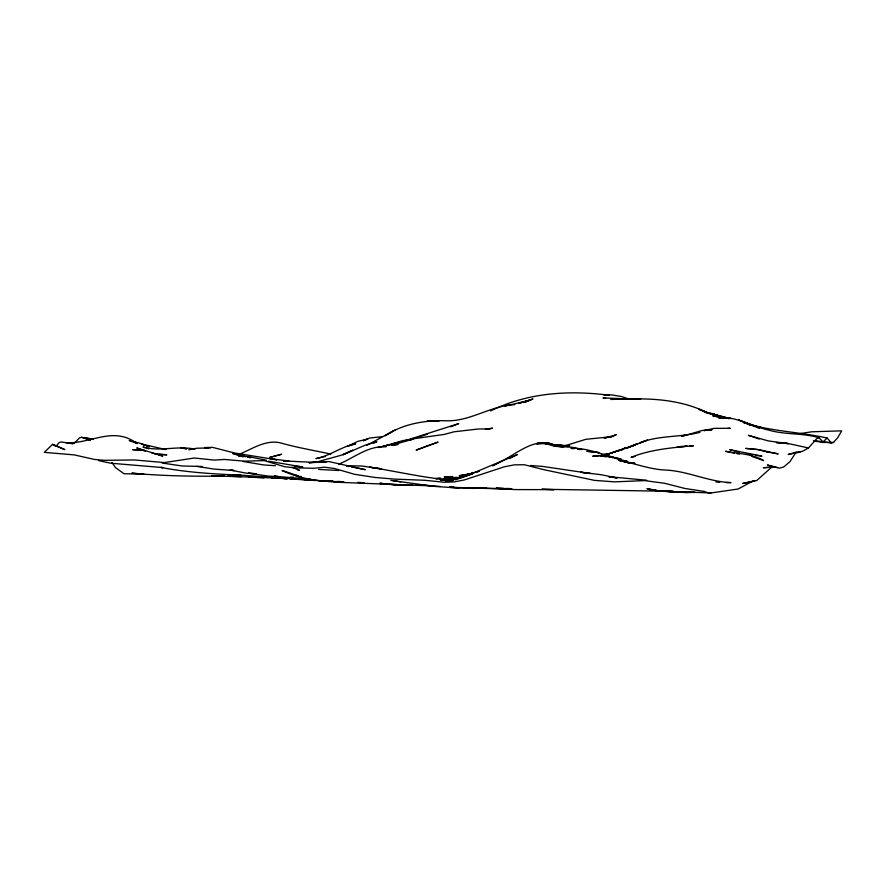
<?xml version="1.0" encoding="UTF-8"?>
<svg xmlns="http://www.w3.org/2000/svg" width="886" height="886" viewBox="0 0 886 886"><rect width="100%" height="100%" fill="white"/><g stroke="black" fill="none" stroke-linecap="round" stroke-linejoin="round"><path stroke-width="1.33" d="M456.766 478.695C461.085 474.641 442.07 481.142 440.342 479.293M449.723 478.927L451.229 478.739L450.254 479.348A10.854 1.562 89.8 0 0 450.132 479.581L446.943 480.589L448.106 480.278A22.006 3.212 89.4 0 1 448.15 480.29L448.272 480.655M447.53 480.146L447.419 480.378A18.794 18.595 81.7 0 1 447.962 480.267L448.205 480.334A18.562 2.713 89.4 0 1 448.493 480.522L450.985 479.957M446.134 480.035L446.267 479.758A5.194 0.753 89.4 0 1 446.389 479.57L446.644 479.337M446.112 480.09L447.175 480.157A4.042 3.998 81 0 1 446.566 480.046L447.175 480.157M451.495 481.486L454.108 479.082M446.035 480.212C444.573 481.397 449.656 479.691 447.275 480.533A15.25 15.084 77.5 0 0 446.788 480.655L450.298 480.301M450.033 479.691L449.545 480.622L452.469 478.374M447.065 480.378L445.769 480.644M449.723 478.916C443.93 479.171 448.726 480.134 451.229 478.761M456.511 477.576L455.182 478.805M455.459 478.34L452.336 478.495M455.415 478.429L451.816 479.038L454.529 477.953M445.171 479.758L445.78 479.293L442.014 479.636M447.829 480.301L446.932 480.611L448.449 480.577M448.338 479.603L451.151 478.828M451.195 479.415L450.199 479.791A8.373 1.218 89.4 0 0 450.077 479.824L450.387 479.736A18.207 18.019 77.6 0 1 450.919 479.603L454.972 479.049L451.45 479.182M799.25 433.719L811.72 431.792L841.7 430.84L837.624 437.839L833.505 442.413L831.422 443.078L827.181 438.027L823.061 441.892L818.819 437.673L816.748 438.614L808.519 447.973L802.306 451.395L796.049 452.237L789.913 461.717L783.722 466.955L779.558 468.162L767.431 465.028L777.465 467.686M452.979 479.082L454.961 477.975M448.438 479.459L446.721 479.392M452.137 478.75L452.115 478.805A14.021 2.06 88.7 0 1 452.048 478.916L451.971 478.938M453.853 478.141C451.417 478.794 457.132 477.454 455.659 477.82M449.28 479.215L451.074 478.916M450.442 479.204A5.549 0.808 89.4 0 1 450.52 479.171L451.052 478.938L449.955 479.204M451.328 479.791L452.447 479.116L451.528 479.725M74.114 443.554L79.607 437.762L81.689 437.307L90.184 439.999L81.689 437.307M449.069 480.046L449.844 480.112L447.696 480.157M452.392 478.462L453.178 478.219M452.381 479.182L454.086 479.68A10.521 2.149 89.4 0 0 453.986 479.769M445.536 480.611L447.397 478.817M443.199 479.547L445.204 479.304M449.7 480.766L452.691 478.174M448.394 479.104L450.343 479.104M454.883 479.215L454.252 479.359A16.535 16.369 86.5 0 1 453.732 479.415L451.849 479.614M454.607 479.215L454.009 479.038M454.795 479.204L452.203 479.215M441.671 479.658L440.12 479.559A9.491 8.672 -88.3 0 0 440.608 479.525L441.405 479.47M52.54 444.362L64.7 449.556L52.54 444.362L44.3 452.358L74.324 454.895L94.392 459.446L104.393 460.321L134.384 459.956L164.419 462.581L194.344 458.007L214.368 460.111L224.357 459.446L244.381 461.152L264.36 460.609L284.45 466.667L294.462 467.886L314.464 468.262L324.442 467.188L334.454 468.484L354.533 474.298L374.579 477.41L394.591 479.116L424.604 480.278L444.628 482.261L454.618 481.851L464.585 479.869L504.4 466.789L514.367 464.84L524.368 464.751L544.425 469.801L594.561 480.389L614.585 481.862L644.554 480.6L664.589 483.28L684.657 488.419L704.702 491.508L708.9 493.269L738.082 489.017L752.591 481.231L756.755 480.544L771.197 467.564L775.372 467.055L763.289 467.742L773.279 466.944M395.078 429.954L385.155 435.768C403.208 423.652 425.634 420.019 447.02 420.795C470.71 421.26 490.999 405.566 514.7 404.658M366.538 445.459L393.007 431.183M496.736 463.688C515.63 455.437 534.745 434.849 556.807 445.946M496.359 463.887L498.497 462.758M493.203 465.56L495.85 464.153M492.649 465.815L495.296 464.452M447.452 480.489L446.898 480.467A14.852 14.697 85.7 0 1 447.397 480.433L446.444 480.522M509.417 458.516L517.358 454.551L474.287 472.581L458.35 477.521M338.817 464.164C354.256 457.752 368.454 445.381 386.063 446.854M447.552 480.433L446.367 480.589M373.515 443.233L376.882 441.693L364.855 445.304L342.904 454.828L352.838 450.21L340.822 455.338L316.734 462.005M609.723 437.451L616.291 434.616L610.077 437.307M443.797 479.481L445.381 479.459M627.665 447.829L647.555 440.087L639.681 442.889C658.841 435.104 680.138 437.551 699.973 432.335M490.667 410.916C527.502 392.609 569 390.028 609.169 395.245M629.747 446.898L637.61 443.576L626.79 448.128M239.663 454.119C253.019 448.515 266.919 438.758 282.003 443.31C298.095 447.807 314.641 450.553 330.888 454.097M363.603 440.563L369.816 437.994L381.888 436.732M459.646 476.28L468.218 474.331L462.902 475.66M525.509 401.978L532.962 398.91L525.752 401.668M450.841 426.808L458.704 423.597L404.78 440.785L412.666 439.345L402.687 440.619L382.774 446.577L388.799 444.916M681.5 436.41L683.748 435.502M447.231 480.566L446.079 480.633M682.098 436.189L685.83 434.672M363.249 440.785L367.745 439.024L357.778 441.383L347.844 446.156L355.729 443.786C341.619 446.367 330.068 455.925 315.937 458.594L325.306 456.467M629.315 447.164L635.539 444.739L609.402 453.665L607.32 454.296L619.347 450.221L609.402 453.665L601.915 454.961M525.919 401.646L530.891 399.785L518.853 403.296L528.809 400.483L504.721 406.187M391.468 445.414L414.305 438.648L444.24 434.428L454.197 431.77L478.329 429.001L488.33 428.913M458.804 478.396L472.626 473.777L455.526 479.791M451.871 479.404L452.602 479.271L450.819 479.758M616.944 451.218L623.511 449.058L609.402 453.665L602.702 454.673M619.79 450.055L628.495 447.286M418.901 436.876L427.329 434.273M488.762 429.256L492.494 428.104L485.428 429.4M616.877 451.273L623.102 449.379M452.336 479.492L451.373 479.636M682.12 436.366L702.033 430.496L712.023 429.732L704.126 430.596L714.094 428.348L730.352 428.303L727.672 428.381M477.288 471.806L479.392 471.197L471.43 473.467M406.862 440.486L416.819 437.629M796.049 452.237L788.175 454.485L800.224 452.081M564.249 446.001L585.912 439.301L610.055 436.853L605.072 437.994M391.202 444.251L398.833 442.324M450.199 479.791L449.246 480.09M678.698 447.131L681.367 446.433L678.875 447.076M604.108 438.094L614.208 435.491M454.153 478.285L455.736 477.665M468.772 474.132L471.983 473.334L459.247 475.682L467.343 474.818L466.789 474.874M455.349 477.809L454.518 478.019M83.782 438.105L85.864 437.595L93.141 439.423M452.004 479.547L453.211 479.47L451.506 479.492M446.533 480.589L446.821 480.566M752.591 481.231L742.623 483.501L754.684 481.087M449.512 480.677L450.597 480.445M635.107 456.5L631.087 457.342C648.917 450.088 668.232 448.161 687.193 446.234L677.203 446.898L693.45 445.824L689.707 446.123M188.851 449.8L196.747 448.25L210.691 447.873M452.635 478.584L452.436 478.595M394.17 445.126L398.124 444.407L388.134 444.982L378.167 447.474L380.803 447.264M441.405 479.481L442.513 479.337M445.137 479.703L442.446 479.736M453.499 478.041L455.825 478.052M453.754 478.794L455.05 478.839M448.56 479.758L449.844 479.802M450.199 479.581L452.79 479.547M442.513 479.359L444.373 479.271M567.106 446.035L569.742 445.713L560.993 445.304M440.497 478.219L435.69 478.628M551.457 445.071L557.637 444.617L567.66 446.455L559.742 445.237M440.198 478.252L436.311 478.584L437.274 478.529M465.671 474.807L468.34 474.586M626.579 448.161L623.943 448.371L626.446 448.382M454.452 479.215L453.067 479.282M551.812 444.96L555.555 444.717L553.462 444.617M442.612 479.769L444.971 479.78M605.625 398.202L602.934 397.947L622.947 398.689L610.864 399.431L640.855 398.678L628.772 399.132C656.028 398.024 684.335 400.826 708.955 413.485M286.942 478.396L271.803 477.997M441.505 479.669L442.18 479.625L440.143 479.658M459.568 476.469L460.332 476.435M346.581 465.759L361.577 465.992L381.611 468.871L369.506 467.155C393.661 470.953 417.45 476.38 441.749 479.237M54.655 445.791L56.737 445.702L58.786 442.867L60.868 441.926L72.973 443.676L66.372 442.956M441.339 479.658L440.652 479.691M449.446 480.533L445.293 480.644M450.697 476.723L444.263 477.144L452.812 476.535M283.575 460.886C297.729 461.517 311.85 462.625 326.081 462.093M223.571 476.136C193.015 476.458 162.293 475.981 131.87 473.157L143.964 474.154L123.962 473.722L115.523 467.609L111.979 462.558M274.295 478.008L287.717 478.196M603.754 395.112L611.251 394.846L621.274 396.474L630.057 399.309M202.063 466.468L182.062 465.981L162.027 463.013M431.238 485.827L408.546 485.085M622.947 398.689L620.853 398.722L627.576 399.154M223.383 476.081L213.98 476.247L223.981 476.147L211.887 475.738L287.872 478.451M66.306 442.79C91.479 443.786 113.397 425.69 137.142 443.587L129.19 440.486L139.213 443.011L149.269 446.732L141.317 443.964L165.981 449.601M449.922 479.127L448.316 479.215M473.512 488.452L449.324 487.333L511.864 488.85L506.582 488.618M499.77 488.596L509.771 488.496M464.397 487.843L474.387 487.754M710.982 492.882L683.062 492.007L685.753 492.095M833.505 442.413L823.515 442.446L813.492 440.973M444.539 479.492L445.049 479.503M445.47 479.26L444.739 479.26M486.469 488.43L470.211 487.732M283.719 460.997L288.991 461.019L270.208 458.704M392.719 484.598L412.721 485.229L338.518 482.294L328.507 480.744L331.198 481.009M399.088 484.875L380.626 483.955L412.721 485.229M274.438 478.019L276.532 478.041L272.777 477.997M725.977 482.56L730.972 482.604C709.077 481.829 688.71 471.474 666.637 470.089C650.047 469.658 634.764 463.234 618.594 460.343L624.663 461.905M331.641 481.486L233.062 474.608L240.981 475.162C214.19 473.999 187.267 472.526 160.887 467.431L162.98 467.598L110.839 463.223L98.723 460.642M337.012 481.53L341.044 481.574M315.959 480.4L305.327 479.802M553.041 446.046L573.054 447.341L581.825 449.612M444.827 479.492L443.786 479.481A11.108 10.997 79 0 1 444.451 479.492M440.22 486.458L416.453 484.642M364.201 482.837L357.756 482.383M224.191 475.837L221.555 475.771L223.992 475.97M258.978 477.111L263.984 477.255M258.014 477.089L263.386 477.255M659.328 491.065L647.201 488.718L659.328 491.065L679.329 492.029L661.421 491.265L649.305 489.548L661.421 491.265L673.504 491.342L541.867 489.26L553.949 489.659L516.051 489.581L478.13 488.086L486.192 488.319M688.444 492.184L695.156 492.394L685.166 492.594L675.154 491.619L680.526 491.974M290.697 477.1L293.388 477.2M264.028 477.842L249.021 477.122M332.339 480.954L318.185 480.644M260.395 477.089L263.087 477.2M305.26 479.78L315.682 480.522M287.95 478.296L281.493 477.986M259.842 477.1L264.006 477.388M287.573 478.551L278.171 478.119L286.931 478.639M282.357 478.396L287.352 478.628M459.325 488.031L435.137 486.458L390.881 480.4M318.65 469.414L338.662 470.499M671.422 491.575L667.236 491.387L687.248 492.406L683.217 492.14M379.529 483.413L382.198 483.557M241.147 476.69L227.746 476.214M383.793 483.634L380.526 483.379M610.675 457.154L613.178 457.298L605.094 455.57M627.399 462.802L629.902 462.946M632.405 463.09L634.908 463.234L624.143 461.761M159.336 454.418L166.845 454.861L154.74 453.521L162.681 456.068L142.602 449.745L132.601 449.667L144.695 450.531L136.754 447.962L145.548 451.195M276.1 478.019L286.089 478.606M314.021 480.433L289.844 478.905M450.221 486.857L453.975 487.09M310.576 479.215L274.295 476.236M334.354 481.508L340.612 481.929L336.569 481.53M301.362 476.613L296.356 476.269L300.321 476.746M208.398 447.851L204.644 447.574L212.551 447.364L234.712 453.034L276.886 459.801L270.285 458.804M324.365 462.06L318.993 461.661L309.015 462.813L328.983 461.584L365.364 469.702L351.576 466.911M338.961 481.508L343.846 481.862M530.636 465.471L542.741 466.435L590.331 473.467M194.887 449.18C177.632 445.359 160.034 451.993 143 447.031L145.105 447.696M612.348 398.844L615.039 399.099M619.447 460.177L626.956 460.897L618.893 460.044M555.721 446.3L562.455 446.965M379.972 483.324L383.195 483.656M496.437 487.721L503.946 488.496M274.494 476.17L278.459 476.59L268.458 476.136L248.412 473.179L256.331 473.733L246.33 473.179L230.039 470.034M715.966 481.973L719.72 482.383M755.669 455.315L761.927 456.091L729.765 449.678L739.467 452.27M294.041 465.936L302.802 467.022L268.547 461.218M573.663 448.726L570.972 448.382C588.503 447.552 604.285 455.836 621.108 458.926L614.851 458.106M577.705 449.246L580.396 449.59M646.647 480.234L608.693 476.69L611.384 477.144M590.142 473.512L580.729 472.271L600.752 474.652L617.044 477.931M326.845 480.733L330.6 481.264M606.013 456.766L600.63 456.002L610.642 456.7L629.47 463.013M346.57 466.18L349.073 466.545M392.974 480.688L400.904 481.862M328.507 480.744L336.425 481.918C317.697 481.286 299.258 478.54 282.102 470.521L290.896 473.345M814.289 440.552L823.061 441.892M243.86 456.644L238.478 455.814L248.49 456.644L266.453 460.211M247.903 457.265L250.594 457.674L248.091 457.176M243.185 461.473L263.231 464.884L275.325 465.737M822.662 441.582L831.422 443.078M614.076 477.609L616.767 478.063M736.886 453.654L739.389 454.097M748.67 424.383C774.397 431.349 801.221 432.313 827.181 438.027M768.14 452.115L778.163 453.887L758.106 449.601L746.012 448.416L758.106 449.601L768.14 452.115L766.047 451.572M231.556 470.056L234.203 470.532L214.19 469.104L196.659 466.368M186.304 448.881L180.921 447.851L186.769 448.759M746.909 453.876L751.915 454.85M245.577 456.689L232.63 453.422L242.675 456.766M751.926 456.489L763.643 460.576C751.97 453.61 738.437 453.898 725.601 451.295L734.383 453.167M704.359 412.023L713.13 413.884L723.186 417.45L713.13 413.884M563.884 446.954L545.1 443.786L557.216 445.891L547.171 442.956L537.104 443.432L549.265 443.399L536.551 443.742L547.171 442.956L556.884 446.023M748.88 424.604L752.845 425.501L744.052 422.633M818.819 437.673C802.483 432.833 785.074 434.926 768.727 430.109C751.871 426.387 736.377 416.077 718.568 417.76L730.662 418.436L712.721 415.722L720.24 417.671M808.519 447.973L786.369 443.111L776.369 442.59L788.462 443.676L768.428 440.929L748.36 435.314L759.247 439.046M726.93 418.114L720.307 416.575L729.023 418.613L706.851 412.355L698.899 409.31L711.048 414.05L704.436 412.134M715.235 414.626L730.119 418.524M298.017 475.704L294.252 474.796L302.204 477.831L292.147 473.744M612.747 457.719L602.713 455.26L592.723 456.212L604.806 455.47L602.713 455.26L606.356 456.567M151.816 452.967L155.582 453.942M761.229 427.462L743.908 422.755M713.972 414.881L717.738 415.922M713.695 414.792L717.671 415.899M146.312 448.061L148.748 448.781M297.463 469.702L299.568 470.355L292.015 467.143M743.93 422.6L750.741 424.848L738.592 419.92L750.741 424.848M752.004 425.358L759.546 428.447M85.864 437.595L87.98 439.168M446.123 480.301A20.677 3.012 89.4 0 1 446.046 480.422M449.7 480.323L449.678 480.367A10.676 1.539 89 0 0 449.689 480.577L449.579 480.367M460.044 476.103L460.044 476.103M460.432 475.981L462.348 475.727L460.432 475.981M426.055 446.378L416.11 450.143L438.083 442.114L426.055 446.378M279.622 454.695L269.665 457.475L281.704 454.263L279.622 454.695M460.82 476.203L463.899 475.704L460.82 476.203M437.031 420.95L427.041 421.315L439.113 420.883L437.031 420.95M596.843 452.336L586.831 451.262L598.936 452.635L596.843 452.336M449.623 480.589A10.676 1.562 89.4 0 0 449.678 480.71"/></g></svg>
